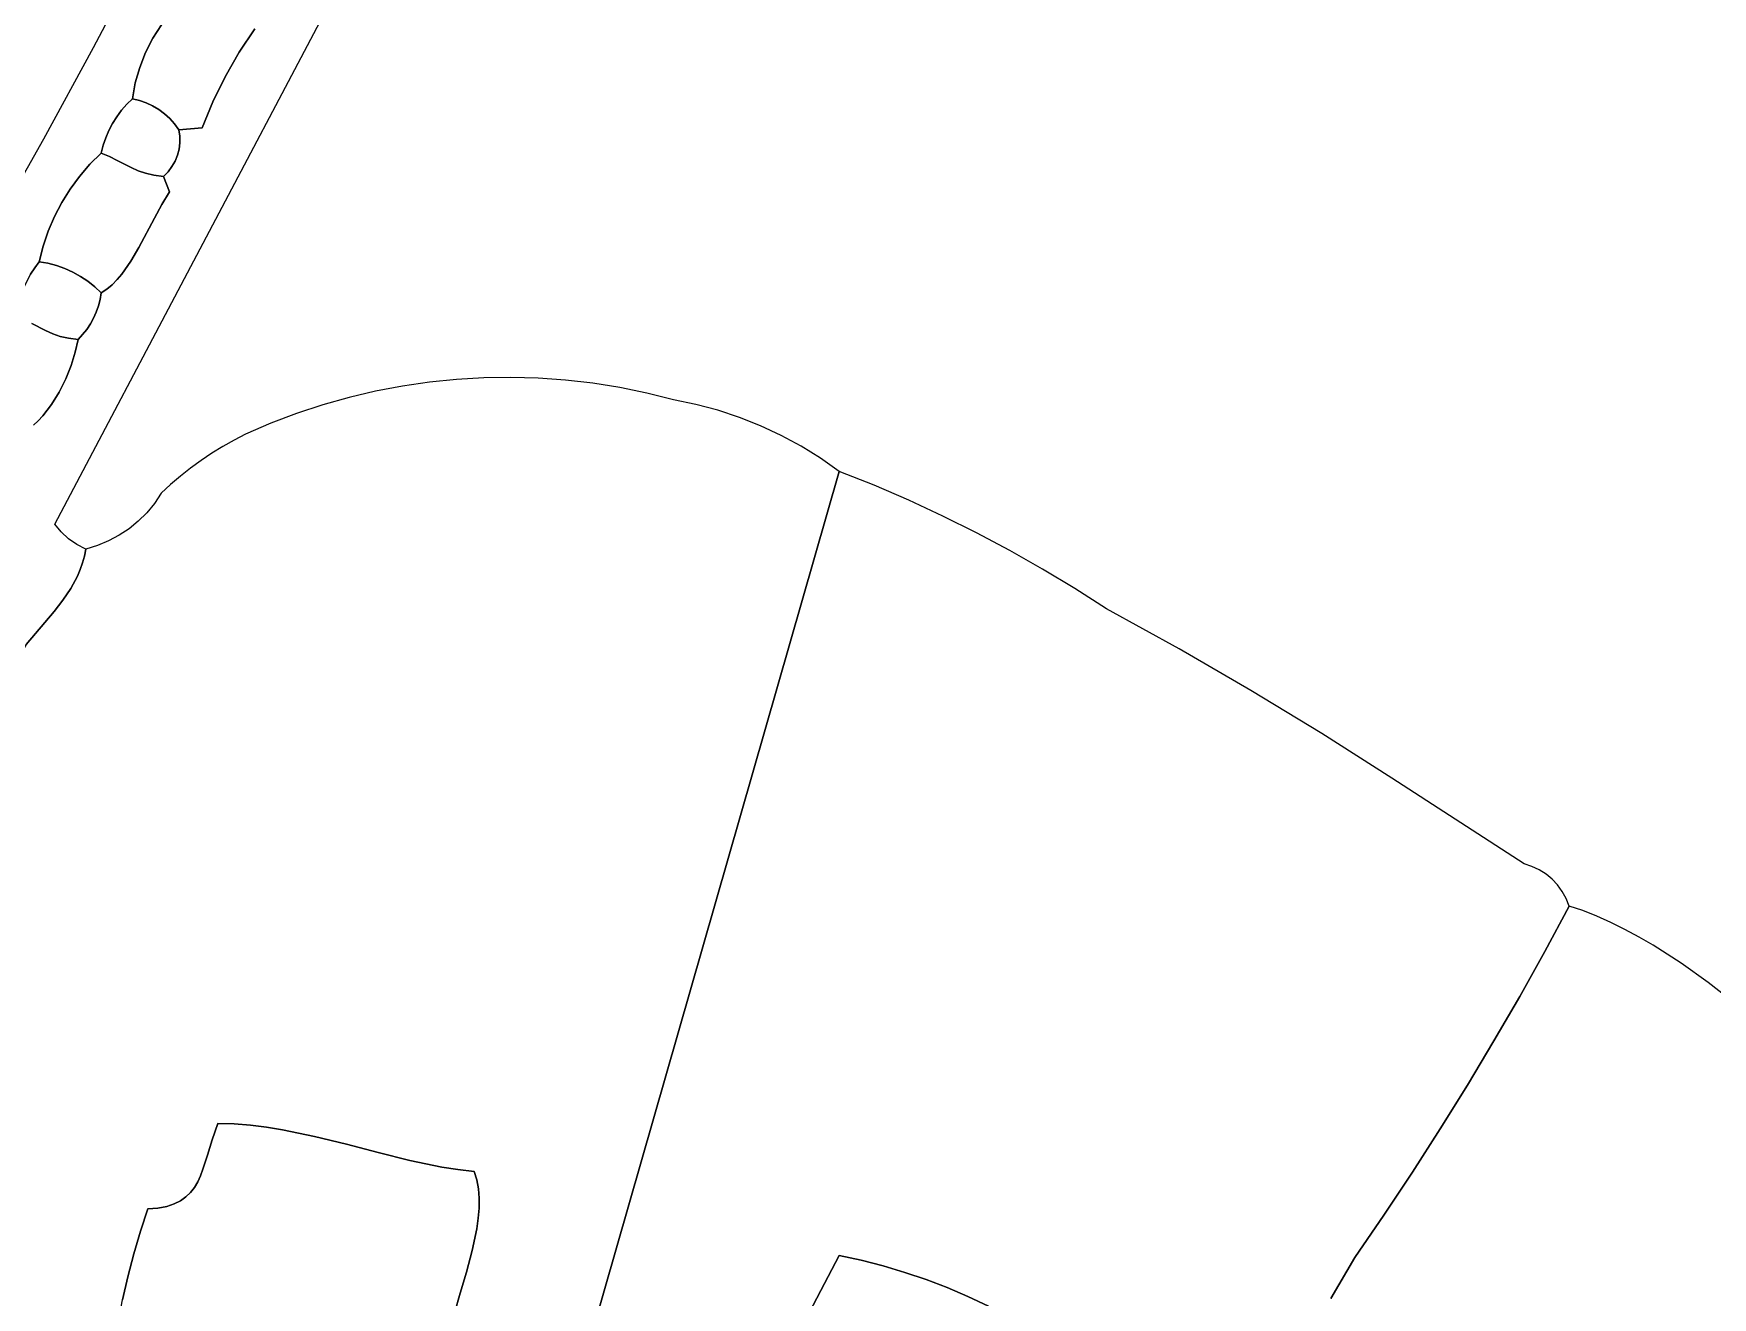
# Model space of a CAD drawing. Header units: inches. Extents: x 36.3 to 71.4, y 17.4 to 61.7.
# Drawn here: x 51.37 to 58.96, y 48.21 to 53.92 of the extents above; entities that cross this region are included whole.
import ezdxf

# ---------------------------------------------------------------- set-up
doc = ezdxf.new("R2010")
doc.units = ezdxf.units.IN
doc.layers.add('SURFACES_FOR_SKETCHUP', color=7, linetype='Continuous')

msp = doc.modelspace()

# ---------------------------------------------------------------- linework, layer by layer
at = {"layer": 'SURFACES_FOR_SKETCHUP'}
for points, invisible_edges in [([(54.1776, 56.8331), (52.6589, 54.4489), (51.4693, 51.7041)], 3), ([(52.6589, 54.4489), (52.6369, 54.4106), (51.4693, 51.7041)], 10), ([(52.6369, 54.4106), (52.3735, 53.9443), (51.4693, 51.7041)], 11), ([(51.6432, 53.8585), (51.9515, 53.9625), (51.8625, 54.2745)], 3), ([(52.2111, 54.0364), (51.9515, 53.9625), (52.3036, 53.8382)], 11), ([(52.2435, 54.0248), (52.2111, 54.0364), (52.3036, 53.8382)], 10), ([(52.2435, 54.0248), (52.3036, 53.8382), (52.2773, 54.0172)], 3), ([(52.3735, 53.9443), (52.2773, 54.0172), (52.3036, 53.8382)], 3), ([(52.1365, 53.4966), (51.4693, 51.7041), (52.3735, 53.9443)], 11), ([(51.9515, 53.9625), (51.6432, 53.8585), (51.9127, 53.9016)], 3), ([(51.9127, 53.9016), (51.6432, 53.8585), (51.88, 53.8374)], 3), ([(51.9127, 53.9016), (51.88, 53.8374), (52.2407, 53.728)], 10), ([(51.9127, 53.9016), (52.2407, 53.728), (51.9515, 53.9625)], 3), ([(52.2407, 53.728), (52.3036, 53.8382), (51.9515, 53.9625)], 10), ([(52.3735, 53.9443), (52.2407, 53.728), (52.1365, 53.4966)], 11), ([(52.3735, 53.9443), (52.3036, 53.8382), (52.2407, 53.728)], 8), ([(51.4183, 53.4457), (51.7307, 53.5165), (51.6432, 53.8585)], 3), ([(51.7711, 53.5758), (51.7947, 53.603), (51.6432, 53.8585)], 10), ([(51.7497, 53.5469), (51.6432, 53.8585), (51.7307, 53.5165)], 3), ([(51.7711, 53.5758), (51.6432, 53.8585), (51.7497, 53.5469)], 3), ([(51.88, 53.8374), (51.6432, 53.8585), (51.8535, 53.7701)], 3), ([(51.8336, 53.7002), (51.6432, 53.8585), (51.7947, 53.603)], 11), ([(51.8535, 53.7701), (51.6432, 53.8585), (51.8336, 53.7002)], 3), ([(51.8535, 53.7701), (51.9398, 53.5791), (51.88, 53.8374)], 3), ([(51.88, 53.8374), (51.9398, 53.5791), (52.1849, 53.614)], 11), ([(52.2407, 53.728), (51.88, 53.8374), (52.1849, 53.614)], 3), ([(51.8535, 53.7701), (51.8336, 53.7002), (51.9121, 53.5957)], 10), ([(51.8535, 53.7701), (51.9121, 53.5957), (51.9398, 53.5791)], 9), ([(51.7947, 53.603), (51.8205, 53.6283), (51.8336, 53.7002)], 8), ([(51.8205, 53.6283), (51.8522, 53.6204), (51.8336, 53.7002)], 2), ([(51.8522, 53.6204), (51.8829, 53.6095), (51.8336, 53.7002)], 10), ([(51.8829, 53.6095), (51.9121, 53.5957), (51.8336, 53.7002)], 10), ([(52.2407, 53.728), (52.1849, 53.614), (52.1365, 53.4966)], 8), ([(51.7497, 53.5469), (51.9121, 53.5957), (51.7711, 53.5758)], 3), ([(51.9121, 53.5957), (51.7497, 53.5469), (51.9398, 53.5791)], 3), ([(51.8829, 53.6095), (51.7711, 53.5758), (51.9121, 53.5957)], 3), ([(51.7711, 53.5758), (51.8829, 53.6095), (51.7947, 53.603)], 3), ([(51.8205, 53.6283), (51.7947, 53.603), (51.8522, 53.6204)], 2), ([(51.8829, 53.6095), (51.8522, 53.6204), (51.7947, 53.603)], 10), ([(51.9658, 53.5599), (52.1849, 53.614), (51.9398, 53.5791)], 3), ([(51.9898, 53.5382), (52.1849, 53.614), (51.9658, 53.5599)], 3), ([(52.0116, 53.5142), (52.1849, 53.614), (51.9898, 53.5382)], 3), ([(52.1849, 53.614), (52.0116, 53.5142), (52.1365, 53.4966)], 3), ([(51.7307, 53.5165), (51.4183, 53.4457), (51.7142, 53.4848)], 3), ([(51.7142, 53.4848), (51.7515, 53.3495), (51.7307, 53.5165)], 3), ([(51.7307, 53.5165), (51.9398, 53.5791), (51.7497, 53.5469)], 3), ([(51.7307, 53.5165), (51.8145, 53.317), (51.9398, 53.5791)], 11), ([(51.8145, 53.317), (51.7307, 53.5165), (51.7515, 53.3495)], 3), ([(51.9658, 53.5599), (51.9398, 53.5791), (51.8145, 53.317)], 10), ([(51.9898, 53.5382), (51.9658, 53.5599), (51.8145, 53.317)], 10), ([(51.8145, 53.317), (51.8463, 53.3027), (51.9898, 53.5382)], 10), ([(52.0356, 53.4295), (51.9898, 53.5382), (51.8463, 53.3027)], 11), ([(51.9898, 53.5382), (52.0356, 53.4295), (52.0116, 53.5142)], 3), ([(52.0311, 53.4878), (52.0116, 53.5142), (52.0354, 53.4586)], 2), ([(52.0356, 53.4295), (52.0354, 53.4586), (52.0116, 53.5142)], 10), ([(52.0311, 53.4878), (52.1365, 53.4966), (52.0116, 53.5142)], 2), ([(51.1876, 53.0359), (51.5012, 53.1586), (51.4183, 53.4457)], 3), ([(51.7142, 53.4848), (51.4183, 53.4457), (51.7002, 53.4517)], 3), ([(51.7002, 53.4517), (51.4183, 53.4457), (51.6887, 53.4176)], 3), ([(51.6287, 53.3316), (51.6887, 53.4176), (51.4183, 53.4457)], 11), ([(51.5817, 53.2772), (51.6287, 53.3316), (51.4183, 53.4457)], 10), ([(51.5817, 53.2772), (51.4183, 53.4457), (51.5391, 53.2194)], 3), ([(51.5391, 53.2194), (51.4183, 53.4457), (51.5012, 53.1586)], 3), ([(51.9881, 53.2069), (51.4693, 51.7041), (52.1365, 53.4966)], 11), ([(51.7002, 53.4517), (51.6887, 53.4176), (51.7176, 53.3663)], 10), ([(51.7002, 53.4517), (51.7515, 53.3495), (51.7142, 53.4848)], 3), ([(51.7002, 53.4517), (51.7176, 53.3663), (51.7515, 53.3495)], 9), ([(51.9881, 53.2069), (52.1365, 53.4966), (52.0139, 53.3463)], 11), ([(52.0248, 53.3729), (52.0139, 53.3463), (52.1365, 53.4966)], 10), ([(52.1365, 53.4966), (52.032, 53.4008), (52.0248, 53.3729)], 9), ([(52.1365, 53.4966), (52.0311, 53.4878), (52.0354, 53.4586)], 8), ([(52.1365, 53.4966), (52.0356, 53.4295), (52.032, 53.4008)], 9), ([(52.1365, 53.4966), (52.0354, 53.4586), (52.0356, 53.4295)], 9), ([(51.6287, 53.3316), (51.68, 53.3825), (51.6887, 53.4176)], 8), ([(51.68, 53.3825), (51.6287, 53.3316), (51.7176, 53.3663)], 2), ([(51.7515, 53.3495), (51.7176, 53.3663), (51.6287, 53.3316)], 10), ([(51.68, 53.3825), (51.7176, 53.3663), (51.6887, 53.4176)], 2), ([(52.0356, 53.4295), (51.8463, 53.3027), (52.032, 53.4008)], 3), ([(52.032, 53.4008), (51.8463, 53.3027), (52.0248, 53.3729)], 3), ([(51.8804, 53.2909), (52.0248, 53.3729), (51.8463, 53.3027)], 3), ([(52.0248, 53.3729), (51.8804, 53.2909), (52.0139, 53.3463)], 3), ([(51.7515, 53.3495), (51.5817, 53.2772), (51.8145, 53.317)], 3), ([(51.5817, 53.2772), (51.7515, 53.3495), (51.6287, 53.3316)], 3), ([(51.8145, 53.317), (51.5817, 53.2772), (51.9199, 53.088)], 11), ([(51.8463, 53.3027), (51.8145, 53.317), (51.9199, 53.088)], 10), ([(51.8463, 53.3027), (51.9199, 53.088), (51.8804, 53.2909)], 3), ([(51.9995, 53.3212), (52.0139, 53.3463), (51.8804, 53.2909)], 10), ([(51.8804, 53.2909), (51.9181, 53.2821), (51.9995, 53.3212)], 10), ([(51.8804, 53.2909), (51.9537, 53.1506), (51.9181, 53.2821)], 3), ([(51.9537, 53.1506), (51.8804, 53.2909), (51.9199, 53.088)], 3), ([(51.9818, 53.298), (51.9995, 53.3212), (51.9181, 53.2821)], 10), ([(51.9609, 53.2772), (51.9818, 53.298), (51.9181, 53.2821)], 2), ([(51.9818, 53.298), (51.9609, 53.2772), (51.9881, 53.2069)], 8), ([(51.9995, 53.3212), (51.9818, 53.298), (51.9881, 53.2069)], 10), ([(52.0139, 53.3463), (51.9995, 53.3212), (51.9881, 53.2069)], 10), ([(51.5012, 53.1586), (51.8502, 52.9561), (51.5391, 53.2194)], 3), ([(51.5391, 53.2194), (51.9199, 53.088), (51.5817, 53.2772)], 3), ([(51.9199, 53.088), (51.5391, 53.2194), (51.8502, 52.9561)], 3), ([(51.9881, 53.2069), (51.9609, 53.2772), (51.9181, 53.2821)], 8), ([(51.9881, 53.2069), (51.9181, 53.2821), (51.9537, 53.1506)], 3), ([(51.5012, 53.1586), (51.1876, 53.0359), (51.4681, 53.0951)], 3), ([(51.5012, 53.1586), (51.4681, 53.0951), (51.8502, 52.9561)], 10), ([(51.9881, 53.2069), (51.9199, 53.088), (51.4693, 51.7041)], 11), ([(51.9537, 53.1506), (51.9199, 53.088), (51.9881, 53.2069)], 2), ([(51.4681, 53.0951), (51.1876, 53.0359), (51.4399, 53.0291)], 3), ([(51.4399, 53.0291), (51.5511, 52.8438), (51.4681, 53.0951)], 3), ([(51.5511, 52.8438), (51.8128, 52.8929), (51.4681, 53.0951)], 11), ([(51.8502, 52.9561), (51.4681, 53.0951), (51.8128, 52.8929)], 3), ([(51.8502, 52.9561), (51.4693, 51.7041), (51.9199, 53.088)], 3), ([(51.3788, 52.8637), (51.3991, 52.8909), (51.1876, 53.0359)], 10), ([(51.3605, 52.8352), (51.3788, 52.8637), (51.1876, 53.0359)], 10), ([(51.4169, 52.961), (51.1876, 53.0359), (51.3991, 52.8909)], 3), ([(51.4399, 53.0291), (51.1876, 53.0359), (51.4169, 52.961)], 3), ([(51.4399, 53.0291), (51.4169, 52.961), (51.4773, 52.8735)], 10), ([(51.4399, 53.0291), (51.4773, 52.8735), (51.5148, 52.8601)], 9), ([(51.4399, 53.0291), (51.5148, 52.8601), (51.5511, 52.8438)], 9), ([(51.3991, 52.8909), (51.4386, 52.8838), (51.4169, 52.961)], 2), ([(51.4386, 52.8838), (51.4773, 52.8735), (51.4169, 52.961)], 10), ([(51.8502, 52.9561), (51.8128, 52.8929), (51.4693, 51.7041)], 10), ([(51.3442, 52.8057), (51.3299, 52.7751), (51.5148, 52.8601)], 10), ([(51.3299, 52.7751), (51.4282, 52.5796), (51.5148, 52.8601)], 11), ([(51.3605, 52.8352), (51.3442, 52.8057), (51.4773, 52.8735)], 10), ([(51.5148, 52.8601), (51.4773, 52.8735), (51.3442, 52.8057)], 10), ([(51.3788, 52.8637), (51.3605, 52.8352), (51.4386, 52.8838)], 10), ([(51.4386, 52.8838), (51.3605, 52.8352), (51.4773, 52.8735)], 3), ([(51.4386, 52.8838), (51.3991, 52.8909), (51.3788, 52.8637)], 8), ([(51.5511, 52.8438), (51.5148, 52.8601), (51.4282, 52.5796)], 10), ([(51.5511, 52.8438), (51.4282, 52.5796), (51.5859, 52.8245)], 3), ([(51.8128, 52.8929), (51.7725, 52.8355), (51.4693, 51.7041)], 10), ([(51.7725, 52.8355), (51.6452, 52.6362), (51.4693, 51.7041)], 11), ([(51.5859, 52.8245), (51.8128, 52.8929), (51.5511, 52.8438)], 3), ([(51.8128, 52.8929), (51.5859, 52.8245), (51.7725, 52.8355)], 3), ([(51.6191, 52.8025), (51.7725, 52.8355), (51.5859, 52.8245)], 3), ([(51.7725, 52.8355), (51.6191, 52.8025), (51.751, 52.81)], 3), ([(51.751, 52.81), (51.6452, 52.6362), (51.7725, 52.8355)], 3), ([(51.4282, 52.5796), (51.3299, 52.7751), (51.3653, 52.6121)], 3), ([(51.4601, 52.5654), (51.5859, 52.8245), (51.4282, 52.5796)], 3), ([(51.5859, 52.8245), (51.4601, 52.5654), (51.6452, 52.6362)], 11), ([(51.5859, 52.8245), (51.6452, 52.6362), (51.6191, 52.8025)], 3), ([(51.751, 52.81), (51.6191, 52.8025), (51.7285, 52.787)], 3), ([(51.6574, 52.6635), (51.6191, 52.8025), (51.6452, 52.6362)], 3), ([(51.6506, 52.7778), (51.6191, 52.8025), (51.6673, 52.6917)], 10), ([(51.6673, 52.6917), (51.6191, 52.8025), (51.6574, 52.6635)], 3), ([(51.6191, 52.8025), (51.6506, 52.7778), (51.7285, 52.787)], 10), ([(51.6452, 52.6362), (51.751, 52.81), (51.6574, 52.6635)], 3), ([(51.7049, 52.7671), (51.7285, 52.787), (51.6506, 52.7778)], 10), ([(51.6673, 52.6917), (51.6749, 52.7207), (51.6506, 52.7778)], 10), ([(51.68, 52.7505), (51.6506, 52.7778), (51.6749, 52.7207)], 2), ([(51.6506, 52.7778), (51.68, 52.7505), (51.7049, 52.7671)], 8), ([(51.7285, 52.787), (51.6574, 52.6635), (51.751, 52.81)], 3), ([(51.6574, 52.6635), (51.7285, 52.787), (51.6673, 52.6917)], 3), ([(51.7049, 52.7671), (51.6673, 52.6917), (51.7285, 52.787)], 3), ([(51.7049, 52.7671), (51.6749, 52.7207), (51.6673, 52.6917)], 9), ([(51.7049, 52.7671), (51.68, 52.7505), (51.6749, 52.7207)], 8), ([(51.4282, 52.5796), (51.3653, 52.6121), (51.2035, 52.5725)], 10), ([(51.6452, 52.6362), (51.4601, 52.5654), (51.6307, 52.6101)], 3), ([(51.4942, 52.5535), (51.6307, 52.6101), (51.4601, 52.5654)], 3), ([(51.6452, 52.6362), (51.6307, 52.6101), (51.4693, 51.7041)], 10), ([(51.5437, 52.422), (51.4693, 51.7041), (51.6307, 52.6101)], 11), ([(51.6141, 52.5852), (51.6307, 52.6101), (51.4942, 52.5535)], 10), ([(51.6141, 52.5852), (51.5437, 52.422), (51.6307, 52.6101)], 3), ([(51.1669, 52.5285), (51.4282, 52.5796), (51.2035, 52.5725)], 3), ([(51.1669, 52.5285), (51.489, 52.3009), (51.4282, 52.5796)], 11), ([(51.489, 52.3009), (51.1669, 52.5285), (51.2559, 52.2238)], 11), ([(51.519, 52.3608), (51.4282, 52.5796), (51.489, 52.3009)], 3), ([(51.4601, 52.5654), (51.4282, 52.5796), (51.519, 52.3608)], 10), ([(51.5437, 52.422), (51.4942, 52.5535), (51.4601, 52.5654)], 9), ([(51.5437, 52.422), (51.4601, 52.5654), (51.519, 52.3608)], 3), ([(51.4942, 52.5535), (51.5319, 52.5447), (51.6141, 52.5852)], 10), ([(51.5437, 52.422), (51.5625, 52.4824), (51.4942, 52.5535)], 10), ([(51.5319, 52.5447), (51.4942, 52.5535), (51.5625, 52.4824)], 10), ([(51.5954, 52.5617), (51.6141, 52.5852), (51.5319, 52.5447)], 10), ([(51.5747, 52.5398), (51.5954, 52.5617), (51.5319, 52.5447)], 2), ([(51.5747, 52.5398), (51.5319, 52.5447), (51.5625, 52.4824)], 2), ([(51.5437, 52.422), (51.6141, 52.5852), (51.5625, 52.4824)], 3), ([(51.5954, 52.5617), (51.5625, 52.4824), (51.6141, 52.5852)], 3), ([(51.5954, 52.5617), (51.5747, 52.5398), (51.5625, 52.4824)], 8), ([(51.519, 52.3608), (51.4693, 51.7041), (51.5437, 52.422)], 3), ([(51.489, 52.3009), (51.2559, 52.2238), (51.4543, 52.2446)], 3), ([(51.4693, 51.7041), (51.489, 52.3009), (51.4543, 52.2446)], 9), ([(51.489, 52.3009), (51.4693, 51.7041), (51.519, 52.3608)], 3), ([(52.9202, 52.3056), (52.8, 52.2772), (52.7879, 48.8993)], 10), ([(52.7879, 48.8993), (52.9314, 48.8619), (52.9202, 52.3056)], 10), ([(53.0414, 52.3287), (52.9202, 52.3056), (52.9314, 48.8619)], 10), ([(52.9314, 48.8619), (53.0751, 48.8264), (53.2859, 52.3591)], 10), ([(53.2859, 52.3591), (53.1633, 52.3465), (52.9314, 48.8619)], 10), ([(53.1633, 52.3465), (53.0414, 52.3287), (52.9314, 48.8619)], 10), ([(53.5321, 52.3681), (53.4088, 52.3662), (53.0751, 48.8264)], 10), ([(53.0751, 48.8264), (53.2196, 48.7964), (53.5321, 52.3681)], 10), ([(53.4088, 52.3662), (53.2859, 52.3591), (53.0751, 48.8264)], 10), ([(53.6554, 52.3646), (53.5321, 52.3681), (53.2196, 48.7964)], 10), ([(53.2196, 48.7964), (53.2923, 48.7846), (53.6554, 52.3646)], 10), ([(53.2923, 48.7846), (53.3654, 48.7757), (53.6554, 52.3646)], 10), ([(53.7786, 52.3557), (53.6554, 52.3646), (53.3654, 48.7757)], 10), ([(53.9015, 52.3415), (53.7786, 52.3557), (53.3654, 48.7757)], 10), ([(53.9015, 52.3415), (53.3654, 48.7757), (54.024, 52.3219)], 3), ([(54.024, 52.3219), (53.3654, 48.7757), (54.1458, 52.2968)], 3), ([(54.1458, 52.2968), (53.3654, 48.7757), (54.2669, 52.2663)], 3), ([(51.4543, 52.2446), (51.2559, 52.2238), (51.4156, 52.1939)], 3), ([(51.4156, 52.1939), (51.2559, 52.2238), (51.395, 52.1714)], 3), ([(51.395, 52.1714), (51.2559, 52.2238), (51.3736, 52.1511)], 3), ([(51.4543, 52.2446), (51.4156, 52.1939), (51.4693, 51.7041)], 10), ([(52.6809, 52.2435), (52.5631, 52.2045), (52.7879, 48.8993)], 10), ([(52.8, 52.2772), (52.6809, 52.2435), (52.7879, 48.8993)], 10), ([(54.2669, 52.2663), (53.3654, 48.7757), (55.0158, 51.9429)], 11), ([(54.6604, 52.1488), (54.565, 52.1868), (54.2669, 52.2663)], 10), ([(54.2669, 52.2663), (54.565, 52.1868), (54.368, 52.2456)], 3), ([(54.6604, 52.1488), (54.2669, 52.2663), (55.0158, 51.9429)], 11), ([(54.4674, 52.2191), (54.368, 52.2456), (54.565, 52.1868)], 2), ([(51.3197, 52.0431), (51.395, 52.1714), (51.3259, 52.0675)], 3), ([(51.3197, 52.0431), (51.4693, 51.7041), (51.395, 52.1714)], 11), ([(51.3736, 52.1511), (51.3259, 52.0675), (51.395, 52.1714)], 3), ([(51.4156, 52.1939), (51.395, 52.1714), (51.4693, 51.7041)], 10), ([(52.5631, 52.2045), (52.4469, 52.1604), (51.8855, 51.756)], 10), ([(51.8855, 51.756), (52.7879, 48.8993), (52.5631, 52.2045)], 11), ([(52.4469, 52.1604), (52.2802, 52.084), (51.8855, 51.756)], 11), ([(52.4469, 52.1604), (52.3322, 52.111), (52.2802, 52.084)], 8), ([(54.6604, 52.1488), (55.0158, 51.9429), (54.7534, 52.1054)], 3), ([(52.2293, 52.0552), (51.8855, 51.756), (52.2802, 52.084)], 3), ([(54.8438, 52.0565), (54.7534, 52.1054), (54.9314, 52.0023)], 2), ([(55.0158, 51.9429), (54.9314, 52.0023), (54.7534, 52.1054)], 10), ([(51.2982, 51.9978), (51.2834, 51.9775), (51.4693, 51.7041)], 10), ([(51.2982, 51.9978), (51.4693, 51.7041), (51.3104, 52.0198)], 3), ([(51.3104, 52.0198), (51.4693, 51.7041), (51.3197, 52.0431)], 3), ([(52.1796, 52.0245), (51.8855, 51.756), (52.2293, 52.0552)], 3), ([(51.8855, 51.756), (52.1796, 52.0245), (51.92, 51.7981)], 3), ([(52.1796, 52.0245), (52.1311, 51.9919), (51.92, 51.7981)], 10), ([(51.3398, 51.1591), (51.4242, 51.2591), (51.1708, 51.9577)], 10), ([(51.2078, 51.9484), (51.1708, 51.9577), (51.4693, 51.7041)], 10), ([(51.4693, 51.7041), (51.1708, 51.9577), (51.4242, 51.2591)], 11), ([(51.2459, 51.9429), (51.2078, 51.9484), (51.4693, 51.7041)], 10), ([(51.2659, 51.9591), (51.2459, 51.9429), (51.4693, 51.7041)], 10), ([(51.2834, 51.9775), (51.2659, 51.9591), (51.4693, 51.7041)], 10), ([(52.1311, 51.9919), (52.0839, 51.9575), (51.92, 51.7981)], 10), ([(52.0839, 51.9575), (52.038, 51.9213), (51.92, 51.7981)], 10), ([(51.9935, 51.8834), (51.92, 51.7981), (52.038, 51.9213)], 3), ([(53.4357, 46.4301), (55.0158, 51.9429), (53.3303, 47.7433)], 10), ([(53.3303, 47.7433), (55.0158, 51.9429), (53.384, 48.5648)], 11), ([(53.3778, 48.7384), (55.0158, 51.9429), (53.3654, 48.7757)], 3), ([(53.3853, 48.6983), (55.0158, 51.9429), (53.3778, 48.7384)], 3), ([(53.388, 48.6111), (53.384, 48.5648), (55.0158, 51.9429)], 10), ([(53.3886, 48.6558), (55.0158, 51.9429), (53.3853, 48.6983)], 3), ([(53.388, 48.6111), (55.0158, 51.9429), (53.3886, 48.6558)], 3), ([(53.4357, 46.4301), (54.5871, 47.9523), (55.0158, 51.9429)], 3), ([(54.6352, 48.0453), (55.0158, 51.9429), (54.5871, 47.9523)], 3), ([(54.6352, 48.0453), (55.0158, 48.3964), (55.0158, 51.9429)], 11), ([(55.1739, 51.8797), (55.0158, 51.9429), (55.0158, 48.3964)], 10), ([(51.9935, 51.8834), (51.9504, 51.8437), (51.92, 51.7981)], 8), ([(55.3303, 51.8122), (55.1739, 51.8797), (55.0158, 48.3964)], 10), ([(55.4846, 51.7405), (55.3303, 51.8122), (55.0158, 48.3964)], 10), ([(51.4242, 51.2591), (51.4662, 51.3093), (51.4693, 51.7041)], 10), ([(51.4662, 51.3093), (51.5058, 51.3605), (51.4693, 51.7041)], 10), ([(51.4984, 51.669), (51.4693, 51.7041), (51.5058, 51.3605)], 10), ([(51.8054, 51.6835), (52.4998, 48.9648), (51.8472, 51.7178)], 3), ([(51.8472, 51.7178), (52.6443, 48.9348), (51.8855, 51.756)], 3), ([(52.6443, 48.9348), (51.8472, 51.7178), (52.4998, 48.9648)], 3), ([(52.7879, 48.8993), (51.8855, 51.756), (52.6443, 48.9348)], 3), ([(55.4846, 51.7405), (55.0158, 48.3964), (55.6369, 51.6647)], 3), ([(51.5058, 51.3605), (51.5415, 51.4136), (51.4984, 51.669)], 10), ([(51.5318, 51.6383), (51.4984, 51.669), (51.5415, 51.4136)], 10), ([(52.4998, 48.9648), (51.8054, 51.6835), (51.5058, 51.3605)], 11), ([(51.5058, 51.3605), (51.8054, 51.6835), (51.5415, 51.4136)], 3), ([(51.5415, 51.4136), (51.5719, 51.4694), (51.5318, 51.6383)], 10), ([(51.5719, 51.4694), (51.5845, 51.4985), (51.5318, 51.6383)], 10), ([(51.5691, 51.6124), (51.5318, 51.6383), (51.5845, 51.4985)], 10), ([(51.7604, 51.6536), (51.5415, 51.4136), (51.8054, 51.6835)], 3), ([(51.5415, 51.4136), (51.7604, 51.6536), (51.5719, 51.4694)], 3), ([(51.7126, 51.6281), (51.5719, 51.4694), (51.7604, 51.6536)], 3), ([(51.5719, 51.4694), (51.7126, 51.6281), (51.5845, 51.4985)], 3), ([(51.5845, 51.4985), (51.7126, 51.6281), (51.5951, 51.5285)], 3), ([(51.6623, 51.6074), (51.5951, 51.5285), (51.7126, 51.6281)], 3), ([(55.6369, 51.6647), (55.0158, 48.3964), (55.7871, 51.5847)], 3), ([(51.6036, 51.5596), (51.6098, 51.5917), (51.5691, 51.6124)], 8), ([(51.5845, 51.4985), (51.5951, 51.5285), (51.5691, 51.6124)], 10), ([(51.6036, 51.5596), (51.5691, 51.6124), (51.5951, 51.5285)], 3), ([(51.6623, 51.6074), (51.6036, 51.5596), (51.5951, 51.5285)], 9), ([(51.6623, 51.6074), (51.6098, 51.5917), (51.6036, 51.5596)], 8), ([(55.7871, 51.5847), (55.0158, 48.3964), (55.9351, 51.5007)], 3), ([(55.9351, 51.5007), (55.0158, 48.3964), (56.0808, 51.4126)], 3), ([(56.0808, 51.4126), (55.0158, 48.3964), (56.2241, 51.3205)], 3), ([(51.5058, 51.3605), (51.4662, 51.3093), (52.4272, 48.9766)], 10), ([(52.4272, 48.9766), (52.4998, 48.9648), (51.5058, 51.3605)], 10), ([(55.1156, 48.3746), (56.2241, 51.3205), (55.0158, 48.3964)], 3), ([(55.2145, 48.3491), (56.2241, 51.3205), (55.1156, 48.3746)], 3), ([(56.2241, 51.3205), (55.2145, 48.3491), (56.5531, 51.1399)], 3), ([(51.4242, 51.2591), (51.3398, 51.1591), (52.2807, 48.9913)], 10), ([(51.4662, 51.3093), (51.4242, 51.2591), (52.3542, 48.9855)], 10), ([(52.2807, 48.9913), (52.3542, 48.9855), (51.4242, 51.2591)], 10), ([(52.3542, 48.9855), (52.4272, 48.9766), (51.4662, 51.3093)], 10), ([(50.8414, 50.3365), (52.2067, 48.9934), (51.3398, 51.1591)], 3), ([(52.2067, 48.9934), (52.2807, 48.9913), (51.3398, 51.1591)], 10), ([(55.3123, 48.3199), (56.5531, 51.1399), (55.2145, 48.3491)], 3), ([(55.4089, 48.2872), (56.5531, 51.1399), (55.3123, 48.3199)], 3), ([(56.5531, 51.1399), (55.4089, 48.2872), (56.8778, 50.952)], 3), ([(55.5043, 48.2509), (56.8778, 50.952), (55.4089, 48.2872)], 3), ([(55.5982, 48.2111), (56.8778, 50.952), (55.5043, 48.2509)], 3), ([(56.8778, 50.952), (55.5982, 48.2111), (57.1983, 50.7569)], 3), ([(55.5982, 48.2111), (55.6907, 48.1678), (57.1983, 50.7569)], 10), ([(57.1983, 50.7569), (55.6907, 48.1678), (57.6078, 48.7732)], 11), ([(57.5143, 50.5546), (57.1983, 50.7569), (57.7337, 48.969)], 10), ([(57.6078, 48.7732), (57.7337, 48.969), (57.1983, 50.7569)], 10), ([(57.8565, 49.1668), (57.9762, 49.3665), (57.5143, 50.5546)], 10), ([(57.9762, 49.3665), (58.0927, 49.568), (57.5143, 50.5546)], 10), ([(58.113, 50.1674), (57.5143, 50.5546), (58.0927, 49.568)], 10), ([(57.7337, 48.969), (57.8565, 49.1668), (57.5143, 50.5546)], 10), ([(50.6732, 50.0406), (52.2067, 48.9934), (50.8414, 50.3365)], 3), ([(58.0927, 49.568), (58.2062, 49.7714), (58.113, 50.1674)], 10), ([(58.113, 50.1674), (58.2062, 49.7714), (58.1481, 50.1562)], 3), ([(58.1481, 50.1562), (58.2062, 49.7714), (58.1811, 50.1407)], 3), ([(58.2117, 50.1214), (58.1811, 50.1407), (58.2062, 49.7714)], 10), ([(58.2395, 50.0984), (58.2117, 50.1214), (58.2062, 49.7714)], 10), ([(58.2395, 50.0984), (58.2062, 49.7714), (58.2642, 50.0721)], 3), ([(50.6732, 50.0406), (50.5112, 49.7415), (52.2067, 48.9934)], 10), ([(58.2642, 50.0721), (58.2062, 49.7714), (58.2854, 50.0429)], 3), ([(58.3029, 50.0109), (58.2854, 50.0429), (58.2062, 49.7714)], 10), ([(58.3164, 49.9765), (58.3029, 50.0109), (58.2062, 49.7714)], 2), ([(58.3785, 49.956), (58.3164, 49.9765), (58.2062, 49.7714)], 8), ([(58.3785, 49.956), (58.2062, 49.7714), (58.4414, 49.9315)], 3), ([(58.5049, 49.9031), (58.4414, 49.9315), (58.2062, 49.7714)], 10), ([(58.5687, 49.8715), (58.5049, 49.9031), (58.2062, 49.7714)], 10), ([(58.6326, 49.8367), (58.5687, 49.8715), (58.2062, 49.7714)], 10), ([(58.2062, 49.7714), (58.0927, 49.568), (58.6326, 49.8367)], 10), ([(58.6963, 49.7994), (58.6326, 49.8367), (58.0927, 49.568)], 10), ([(58.8223, 49.7181), (58.6963, 49.7994), (58.0927, 49.568)], 10), ([(50.3552, 49.4392), (51.8907, 48.6071), (50.5112, 49.7415)], 3), ([(51.8907, 48.6071), (52.2067, 48.9934), (50.5112, 49.7415)], 11), ([(58.9449, 49.6305), (58.8223, 49.7181), (58.0927, 49.568)], 10), ([(59.0621, 49.5394), (58.9449, 49.6305), (57.9762, 49.3665)], 10), ([(58.0927, 49.568), (57.9762, 49.3665), (58.9449, 49.6305)], 10), ([(59.1722, 49.4478), (59.0621, 49.5394), (57.9762, 49.3665)], 10), ([(50.3552, 49.4392), (50.2054, 49.1338), (51.8907, 48.6071)], 10), ([(59.2731, 49.3585), (59.1722, 49.4478), (57.8565, 49.1668)], 10), ([(57.9762, 49.3665), (57.8565, 49.1668), (59.1722, 49.4478)], 10), ([(59.4912, 49.2028), (59.2731, 49.3585), (57.7337, 48.969)], 10), ([(57.8565, 49.1668), (57.7337, 48.969), (59.2731, 49.3585)], 10), ([(59.707, 49.044), (59.4912, 49.2028), (57.6078, 48.7732)], 10), ([(57.7337, 48.969), (57.6078, 48.7732), (59.4912, 49.2028)], 10), ([(50.2054, 49.1338), (50.0617, 48.8255), (51.8267, 48.4035)], 10), ([(51.8267, 48.4035), (51.857, 48.5058), (50.2054, 49.1338)], 10), ([(51.857, 48.5058), (51.8907, 48.6071), (50.2054, 49.1338)], 10), ([(57.6078, 48.7732), (58.0678, 46.5661), (59.707, 49.044)], 11), ([(59.9205, 48.8822), (59.707, 49.044), (58.0678, 46.5661)], 10), ([(52.2067, 48.9934), (51.8907, 48.6071), (52.1805, 48.92)], 3), ([(52.4998, 48.9648), (52.1285, 48.7568), (52.1158, 48.7293)], 9), ([(52.4998, 48.9648), (52.1158, 48.7293), (52.6443, 48.9348)], 3), ([(52.4998, 48.9648), (52.1396, 48.7863), (52.1285, 48.7568)], 9), ([(52.4998, 48.9648), (52.4272, 48.9766), (52.1396, 48.7863)], 10), ([(52.1597, 48.8504), (52.1396, 48.7863), (52.4272, 48.9766)], 10), ([(52.1805, 48.92), (52.1597, 48.8504), (52.3542, 48.9855)], 10), ([(52.4272, 48.9766), (52.3542, 48.9855), (52.1597, 48.8504)], 10), ([(52.2067, 48.9934), (52.1805, 48.92), (52.2807, 48.9913)], 2), ([(52.3542, 48.9855), (52.2807, 48.9913), (52.1805, 48.92)], 10), ([(52.1805, 48.92), (51.8907, 48.6071), (52.1597, 48.8504)], 3), ([(52.7879, 48.8993), (52.0836, 48.6811), (53.2575, 48.0549)], 11), ([(52.0836, 48.6811), (52.7879, 48.8993), (52.1011, 48.704)], 3), ([(52.1011, 48.704), (52.6443, 48.9348), (52.1158, 48.7293)], 3), ([(52.6443, 48.9348), (52.1011, 48.704), (52.7879, 48.8993)], 3), ([(52.9314, 48.8619), (52.7879, 48.8993), (53.2773, 48.136)], 10), ([(53.2575, 48.0549), (53.2773, 48.136), (52.7879, 48.8993)], 10), ([(58.0678, 46.5661), (58.1323, 46.5223), (59.9205, 48.8822)], 10), ([(58.1323, 46.5223), (58.1935, 46.4743), (59.9205, 48.8822)], 10), ([(60.1316, 48.7174), (59.9205, 48.8822), (58.1935, 46.4743)], 10), ([(49.9243, 48.5143), (51.7565, 48.0917), (50.0617, 48.8255)], 3), ([(51.8267, 48.4035), (50.0617, 48.8255), (51.7998, 48.3004)], 3), ([(51.7998, 48.3004), (50.0617, 48.8255), (51.7764, 48.1964)], 3), ([(51.7764, 48.1964), (50.0617, 48.8255), (51.7565, 48.0917)], 3), ([(52.1597, 48.8504), (51.8907, 48.6071), (52.1396, 48.7863)], 3), ([(53.303, 48.2258), (53.3308, 48.3214), (52.9314, 48.8619)], 10), ([(52.9314, 48.8619), (53.3308, 48.3214), (53.0751, 48.8264)], 3), ([(53.2773, 48.136), (53.303, 48.2258), (52.9314, 48.8619)], 10), ([(53.3568, 48.4196), (53.3772, 48.5172), (53.0751, 48.8264)], 10), ([(53.2196, 48.7964), (53.0751, 48.8264), (53.3772, 48.5172)], 10), ([(53.3568, 48.4196), (53.0751, 48.8264), (53.3308, 48.3214)], 3), ([(51.9362, 48.6109), (52.1396, 48.7863), (51.8907, 48.6071)], 3), ([(52.1396, 48.7863), (51.9362, 48.6109), (52.1285, 48.7568)], 3), ([(51.9756, 48.6184), (52.1285, 48.7568), (51.9362, 48.6109)], 3), ([(52.1285, 48.7568), (51.9756, 48.6184), (52.1158, 48.7293)], 3), ([(52.0095, 48.6293), (52.1158, 48.7293), (51.9756, 48.6184)], 3), ([(52.1158, 48.7293), (52.0095, 48.6293), (52.1011, 48.704)], 3), ([(53.384, 48.5648), (53.388, 48.6111), (53.2196, 48.7964)], 10), ([(53.388, 48.6111), (53.3886, 48.6558), (53.2196, 48.7964)], 10), ([(53.2923, 48.7846), (53.2196, 48.7964), (53.3886, 48.6558)], 10), ([(53.3772, 48.5172), (53.384, 48.5648), (53.2196, 48.7964)], 10), ([(53.3778, 48.7384), (53.3654, 48.7757), (53.2923, 48.7846)], 8), ([(53.3886, 48.6558), (53.3853, 48.6983), (53.2923, 48.7846)], 10), ([(53.3778, 48.7384), (53.2923, 48.7846), (53.3853, 48.6983)], 3), ([(55.8899, 48.0934), (57.6078, 48.7732), (55.6907, 48.1678)], 11), ([(57.6078, 48.7732), (55.8899, 48.0934), (57.4788, 48.5793)], 3), ([(57.4788, 48.5793), (58.0004, 46.6057), (57.6078, 48.7732)], 3), ([(58.0678, 46.5661), (57.6078, 48.7732), (58.0004, 46.6057)], 3), ([(51.7764, 48.1964), (52.0629, 48.661), (51.7998, 48.3004)], 3), ([(52.0629, 48.661), (51.7764, 48.1964), (52.4716, 47.3762)], 11), ([(52.0384, 48.6436), (51.7998, 48.3004), (52.0629, 48.661)], 3), ([(52.0384, 48.6436), (52.1011, 48.704), (52.0095, 48.6293)], 3), ([(52.0836, 48.6811), (52.1011, 48.704), (52.0384, 48.6436)], 10), ([(52.0384, 48.6436), (52.0629, 48.661), (52.0836, 48.6811)], 8), ([(52.0836, 48.6811), (52.0629, 48.661), (53.2418, 48.006)], 10), ([(53.2308, 47.9602), (53.2418, 48.006), (52.0629, 48.661)], 10), ([(53.2308, 47.9602), (52.0629, 48.661), (52.4716, 47.3762)], 11), ([(53.2418, 48.006), (53.2575, 48.0549), (52.0836, 48.6811)], 10), ([(58.1935, 46.4743), (58.2513, 46.4224), (60.1316, 48.7174)], 10), ([(60.3404, 48.5496), (60.1316, 48.7174), (58.2513, 46.4224)], 10), ([(51.7998, 48.3004), (52.0384, 48.6436), (51.8267, 48.4035)], 3), ([(52.0095, 48.6293), (51.8267, 48.4035), (52.0384, 48.6436)], 3), ([(51.8267, 48.4035), (52.0095, 48.6293), (51.857, 48.5058)], 3), ([(51.9756, 48.6184), (51.857, 48.5058), (52.0095, 48.6293)], 3), ([(51.9362, 48.6109), (51.857, 48.5058), (51.9756, 48.6184)], 3), ([(51.9362, 48.6109), (51.8907, 48.6071), (51.857, 48.5058)], 8), ([(55.942, 48.0738), (57.4788, 48.5793), (55.8899, 48.0934)], 3), ([(57.4788, 48.5793), (55.942, 48.0738), (57.3468, 48.3874)], 3), ([(57.4788, 48.5793), (57.3468, 48.3874), (58.0004, 46.6057)], 10), ([(49.7932, 48.2004), (51.7272, 47.8804), (49.9243, 48.5143)], 3), ([(51.7401, 47.9863), (49.9243, 48.5143), (51.7272, 47.8804)], 3), ([(51.7565, 48.0917), (49.9243, 48.5143), (51.7401, 47.9863)], 3), ([(53.384, 48.5648), (53.3772, 48.5172), (53.3303, 47.7433)], 10), ([(53.3772, 48.5172), (53.3568, 48.4196), (53.3303, 47.7433)], 10), ([(58.2513, 46.4224), (58.3055, 46.3668), (60.3404, 48.5496)], 10), ([(58.3055, 46.3668), (58.356, 46.3076), (60.3404, 48.5496)], 10), ([(60.5467, 48.3788), (60.3404, 48.5496), (58.356, 46.3076)], 10), ([(53.3568, 48.4196), (53.3308, 48.3214), (53.3303, 47.7433)], 10), ([(54.6352, 48.0453), (54.8322, 48.0453), (55.0158, 48.3964)], 8), ([(55.1156, 48.3746), (55.0158, 48.3964), (54.8322, 48.0453)], 8), ([(55.1156, 48.3746), (54.8322, 48.0453), (55.2145, 48.3491)], 3), ([(55.9925, 48.0506), (57.3468, 48.3874), (55.942, 48.0738)], 3), ([(56.0412, 48.0238), (57.3468, 48.3874), (55.9925, 48.0506)], 3), ([(56.0879, 47.9935), (57.3468, 48.3874), (56.0412, 48.0238)], 3), ([(57.3468, 48.3874), (56.0879, 47.9935), (57.2395, 48.2022)], 3), ([(57.2395, 48.2022), (58.0004, 46.6057), (57.3468, 48.3874)], 3), ([(60.5467, 48.3788), (58.356, 46.3076), (60.613, 46.1176)], 11), ([(53.3308, 48.3214), (53.303, 48.2258), (53.3303, 47.7433)], 10), ([(55.3123, 48.3199), (55.2145, 48.3491), (54.8322, 48.0453)], 10), ([(55.3123, 48.3199), (54.8322, 48.0453), (55.4089, 48.2872)], 3), ([(55.4089, 48.2872), (54.8322, 48.0453), (55.5043, 48.2509)], 3), ([(53.303, 48.2258), (53.2773, 48.136), (53.3303, 47.7433)], 10), ([(55.5043, 48.2509), (54.8322, 48.0453), (55.5982, 48.2111)], 3), ([(55.5982, 48.2111), (54.8322, 48.0453), (55.9175, 47.2748)], 11), ([(55.6907, 48.1678), (55.5982, 48.2111), (55.9175, 47.2748)], 10)]:
    msp.add_3dface(points, dxfattribs=dict(at, invisible_edges=invisible_edges))

doc.saveas('drawing.dxf')
